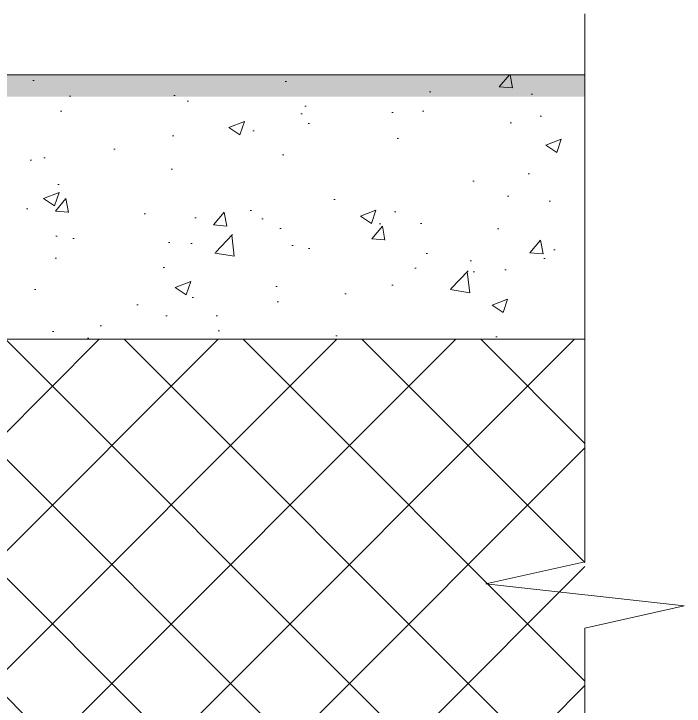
# Model space of a CAD drawing. Header units: millimetres. Extents: x -542032 to 558829, y -28615 to 266565.
# Drawn here: x -517215 to -515695, y -2936 to -1367 of the extents above; entities that cross this region are included whole.
import ezdxf

# ---------------------------------------------------------------- set-up
doc = ezdxf.new("R2010")
doc.units = ezdxf.units.MM
doc.layers.add('АР_Перегородки кирпич штрих', color=7, linetype='Continuous')
for name, color, linetype, lineweight in [('АР_Размеры дверей', 15, 'Continuous', 0), ('АР_Тонкие', 250, 'Continuous', 0), ('АР_Штриховка', 252, 'Continuous', 0)]:
    doc.layers.add(name, color=color, linetype=linetype, lineweight=lineweight)

# ---------------------------------------------------------------- blocks, each defined once
blk = doc.blocks.new('*U105')
at = {"color": 8}
blk.add_lwpolyline([(0, -4.816), (0, 9.39), (2.25, 9.89), (-2.25, 10.39), (0, 10.89), (0, 23.307)], dxfattribs=at)

msp = doc.modelspace()

# ---------------------------------------------------------------- hatches: boundary and pattern name
at = {"layer": 'АР_Перегородки кирпич штрих', "transparency": 33554687}
msp.add_hatch(color=256, dxfattribs=at).paths.add_polyline_path([(-522745.9, -1505), (-522745.9, -1555), (-515920.4, -1555), (-515920.4, -1505)])
at = {"layer": 'АР_Штриховка', "ltscale": 100, "true_color": 0x000000}
h = msp.add_hatch(dxfattribs=at)
h.set_pattern_fill('AR-CONC', color=18, scale=50, style=0)
h.set_pattern_definition([(50, (-5201076.02, 730641.6), (358.630091, -31.376067), [37.5, -412.5]), (355, (-5201076.02, 730641.6), (-69.375667, 376.096067), [30, -330]), (100.4514445, (-5201046.14, 730638.98), (289.254423, 344.719995), [31.870096, -350.571056]), (46.1842, (-5201076.02, 730741.6), (533.620665, -82.75964), [56.25, -618.75]), (96.635635, (-5201031.56, 730734.7), (467.33097, 487.0593), [47.80517, -525.85688]), (351.184164, (-5201076, 730741.6), (467.33097, 487.0593), [45, -495]), (21, (-5201026.02, 730716.6), (298.453526, -201.309445), [37.5, -412.5]), (326, (-5201026.02, 730716.6), (121.657666, 362.575023), [30, -330]), (71.451445, (-5201001.15, 730699.82), (420.111188, 161.265576), [31.870095, -350.571056]), (37.5, (-5201076.02, 730641.6), (6.0799277, 166.446927), [0, -326, 0, -335, 0, -331.25]), (7.5, (-5201076.02, 730641.6), (131.534769, 197.205856), [0, -191, 0, -318.5, 0, -126.25]), (327.5, (-5201187.52, 730641.6), (266.911218, -11.277436), [0, -125, 0, -390, 0, -517.5]), (317.5, (-5201237.52, 730641.6), (291.593085, 50.052491), [0, -162.5, 0, -259, 0, -367.5])])
h.paths.add_polyline_path([(-515920.4, -1505), (-522745.9, -1505), (-522745.9, -2104.3), (-515920.4, -2104.3)])
h = msp.add_hatch(dxfattribs=at)
h.set_pattern_fill('ANSI37', color=18, scale=60, style=0)
h.set_pattern_definition([(45, (0, -37099.1), (-134.70384, 134.70384), []), (135, (0, -37099.1), (-134.70384, -134.70384), [])])
h.paths.add_polyline_path([(-515920.4, -2104.3), (-522745.9, -2104.3), (-522745.9, -3004.3), (-515920.4, -3004.3)])

# ---------------------------------------------------------------- linework, layer by layer
at = {"layer": 'АР_Размеры дверей'}
msp.add_line((-522745.9, -2104.3), (-515920.4, -2104.3), dxfattribs=at)
at = {"layer": 'АР_Тонкие'}
msp.add_lwpolyline([(-522745.9, -1505), (-522745.9, -1505), (-515920.4, -1505)], dxfattribs=at)

# ---------------------------------------------------------------- block references
at = {"layer": 'АР_Тонкие', "xscale": 100, "yscale": 100, "zscale": 100}
msp.add_blockref('*U105', (-515920.4, -3697.8), dxfattribs=at)

doc.saveas('drawing.dxf')
